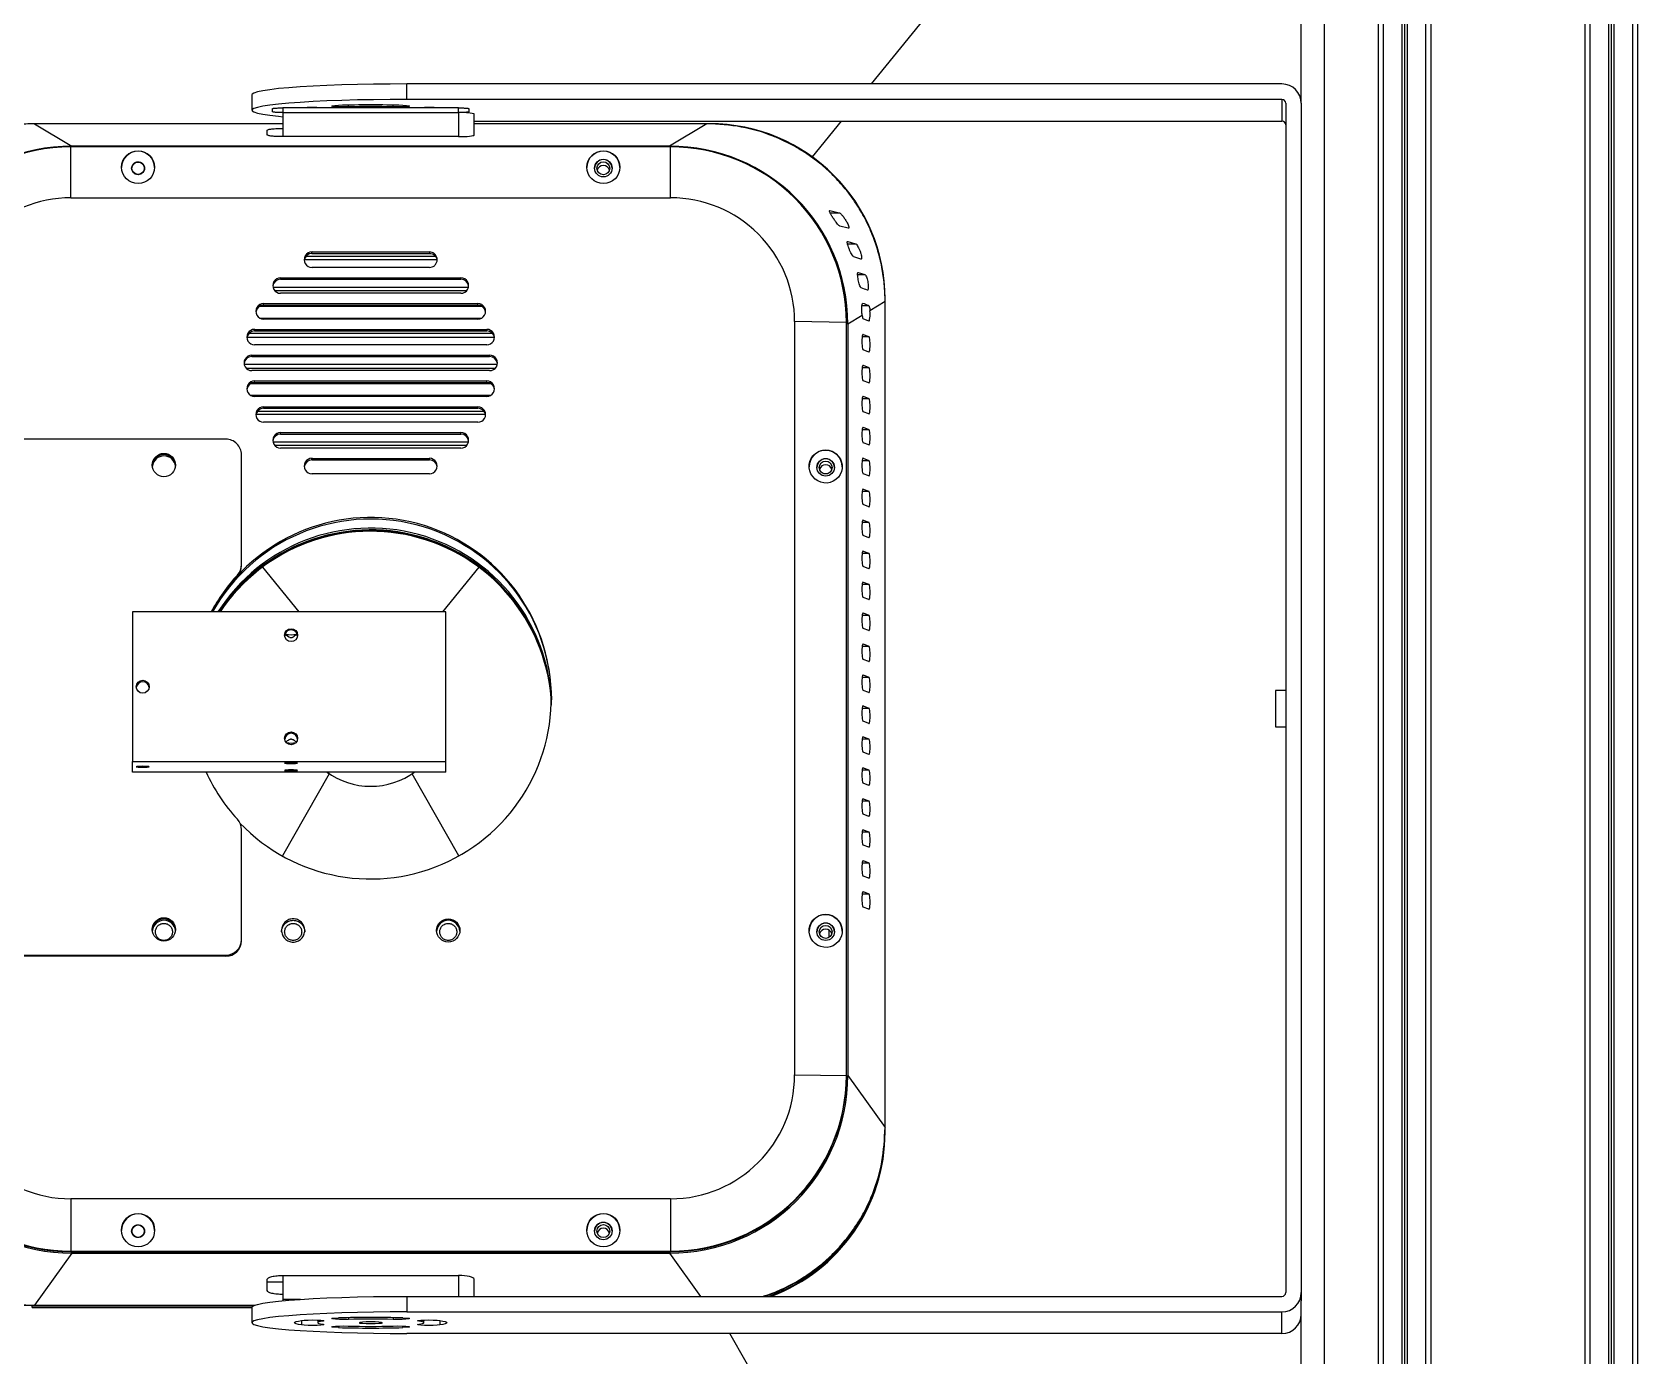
# Model space of a CAD drawing. Header units: millimetres. Extents: x 845401 to 948039, y 511594 to 550263.
# Drawn here: x 921428.9 to 921739.5, y 545046.7 to 545302.6 of the extents above; entities that cross this region are included whole.
import ezdxf

# ---------------------------------------------------------------- set-up
doc = ezdxf.new("R2010")
doc.units = ezdxf.units.MM

# ---------------------------------------------------------------- blocks, each defined once
blk = doc.blocks.new('G$CA2434F1D')
at = {"color": 251, "linetype": 'Continuous', "lineweight": 25}
for p, q in [((1817.5, 1975.25), (1817.5, 2378.17)), ((1822, 1063.17), (1822, 2378.17)), ((1832.4, 1063.17), (1832.4, 2378.17)), ((1833.4, 1063.17), (1833.4, 2378.17)), ((1836.98, 1063.17), (1836.98, 2378.17)), ((1837.5, 1063.17), (1837.5, 2378.17)), ((1838.02, 1063.17), (1838.02, 2378.17)), ((1841.6, 1063.17), (1841.6, 2378.17)), ((1842.6, 1063.17), (1842.6, 2378.17)), ((1872.4, 1063.17), (1872.4, 2378.17)), ((1873.4, 1063.17), (1873.4, 2378.17)), ((1876.98, 1063.17), (1876.98, 2378.17)), ((1877.5, 1063.17), (1877.5, 2378.17)), ((1878.02, 1063.17), (1878.02, 2378.17)), ((1881.6, 1063.17), (1881.6, 2378.17)), ((1882.6, 1063.17), (1882.6, 2378.17)), ((1817.5, 2081.38), (1734.32, 1978.98)), ((1644.5, 1975.98), (1644.5, 1978.98)), ((1813.76, 1978.98), (1644.5, 1978.98)), ((1614.5, 1976.88), (1614.5, 1973.89)), ((1813.76, 1975.98), (1644.5, 1975.98)), ((1813.76, 1975.98), (1813.76, 1971.8)), ((1618.5, 1973.58), (1618.5, 1974.2)), ((1654.5, 1974.35), (1620.5, 1974.35)), ((1620.5, 1974.35), (1620.5, 1973.42)), ((1620.5, 1973.42), (1654.5, 1973.42)), ((1620.5, 1973.42), (1620.5, 1968.78)), ((1627.25, 1974.4), (1627.25, 1974.35)), ((1633.17, 1974.54), (1633.17, 1974.87)), ((1641.83, 1974.54), (1641.83, 1974.87)), ((1647.75, 1974.35), (1647.75, 1974.4)), ((1654.5, 1973.42), (1654.5, 1974.35)), ((1654.5, 1973.42), (1654.5, 1968.78)), ((1656.5, 1974.2), (1656.5, 1973.58)), ((1657.5, 1969.1), (1657.5, 1973.21)), ((1814.5, 1975.25), (1814.5, 1745.28)), ((1817.5, 1975.25), (1817.5, 1745.28)), ((1620.5, 1971.28), (1572, 1971.28)), ((1572.47, 1971.28), (1579.7, 1966.93)), ((1620.5, 1971.28), (1572.47, 1971.28)), ((1617.5, 1969.1), (1617.5, 1970.06)), ((1657.5, 1971.8), (1813.76, 1971.8)), ((1703, 1971.28), (1657.5, 1971.28)), ((1702.53, 1971.28), (1657.5, 1971.28)), ((1702.53, 1971.28), (1695.3, 1966.93)), ((1728.49, 1971.8), (1722.87, 1964.88)), ((1579.5, 1956.96), (1579.5, 1966.79)), ((1695.5, 1966.79), (1579.5, 1966.79)), ((1695.3, 1966.93), (1579.7, 1966.93)), ((1654.5, 1968.78), (1620.5, 1968.78)), ((1695.5, 1956.96), (1695.5, 1966.79)), ((1579.5, 1956.96), (1695.5, 1956.96)), ((1726.33, 1954.5), (1728.11, 1954.08)), ((1726.35, 1954.08), (1728.11, 1954.08)), ((1729.88, 1951.09), (1728.25, 1951.5)), ((1729.71, 1948.09), (1731.27, 1948.09)), ((1729.77, 1948.51), (1731.27, 1948.09)), ((1650.31, 1944.96), (1624.66, 1944.96)), ((1624.98, 1945.66), (1650.01, 1945.66)), ((1626.14, 1946.48), (1648.86, 1946.48)), ((1626.14, 1946.21), (1626.14, 1946.48)), ((1626.14, 1946.21), (1648.86, 1946.21)), ((1648.86, 1946.48), (1648.86, 1946.21)), ((1732.33, 1945.1), (1730.94, 1945.52)), ((1620.06, 1941.5), (1654.94, 1941.5)), ((1620.06, 1941.22), (1620.06, 1941.5)), ((1648.86, 1943.49), (1626.14, 1943.49)), ((1654.94, 1941.22), (1654.94, 1941.5)), ((1731.68, 1942.11), (1733.1, 1942.11)), ((1731.8, 1942.53), (1733.1, 1942.11)), ((1618.6, 1939.67), (1656.4, 1939.67)), ((1656.03, 1938.97), (1618.97, 1938.97)), ((1620.06, 1941.22), (1654.94, 1941.22)), ((1654.94, 1938.5), (1620.06, 1938.5)), ((1615.96, 1935.98), (1659.04, 1935.98)), ((1616.79, 1936.51), (1658.21, 1936.51)), ((1616.79, 1936.23), (1616.79, 1936.51)), ((1616.79, 1936.23), (1658.21, 1936.23)), ((1658.21, 1936.23), (1658.21, 1936.51)), ((1732.52, 1936.12), (1733.81, 1936.12)), ((1737, 1936.89), (1734.07, 1935.13)), ((1737, 1776.75), (1737, 1937.36)), ((1737, 1777.22), (1737, 1936.89)), ((1616.09, 1933.69), (1658.91, 1933.69)), ((1658.21, 1933.52), (1616.79, 1933.52)), ((1719.5, 1933.02), (1719.5, 1787.37)), ((1729.5, 1932.88), (1719.5, 1933.02)), ((1729.5, 1787.23), (1729.5, 1932.88)), ((1732.56, 1934.22), (1729.77, 1932.54)), ((1729.77, 1932.54), (1729.77, 1787.29)), ((1733.83, 1933.13), (1732.77, 1933.55)), ((1613.57, 1930), (1661.43, 1930)), ((1661.11, 1930.69), (1613.89, 1930.69)), ((1615.05, 1931.52), (1659.95, 1931.52)), ((1615.05, 1931.24), (1615.05, 1931.52)), ((1615.05, 1931.24), (1659.95, 1931.24)), ((1659.95, 1931.24), (1659.95, 1931.52)), ((1732.57, 1930.14), (1733.83, 1930.14)), ((1732.73, 1930.55), (1732.77, 1930.55)), ((1732.77, 1930.55), (1733.83, 1930.14)), ((1614.5, 1926.53), (1660.5, 1926.53)), ((1614.5, 1926.25), (1614.5, 1926.53)), ((1614.5, 1926.25), (1660.5, 1926.25)), ((1659.95, 1928.53), (1615.05, 1928.53)), ((1660.5, 1926.25), (1660.5, 1926.53)), ((1733.83, 1927.14), (1732.77, 1927.56)), ((1661.96, 1924.71), (1613.04, 1924.71)), ((1613.41, 1924.01), (1661.59, 1924.01)), ((1660.5, 1923.54), (1614.5, 1923.54)), ((1732.57, 1924.15), (1733.83, 1924.15)), ((1732.73, 1924.57), (1732.77, 1924.57)), ((1732.77, 1924.57), (1733.83, 1924.15)), ((1660.78, 1921.02), (1614.22, 1921.02)), ((1615.05, 1921.55), (1659.95, 1921.55)), ((1615.05, 1921.27), (1615.05, 1921.55)), ((1615.05, 1921.27), (1659.95, 1921.27)), ((1659.95, 1921.27), (1659.95, 1921.55)), ((1733.83, 1921.16), (1732.77, 1921.58)), ((1660.65, 1918.72), (1614.35, 1918.72)), ((1659.95, 1918.55), (1615.05, 1918.55)), ((1616.79, 1916.56), (1658.21, 1916.56)), ((1616.79, 1916.28), (1616.79, 1916.56)), ((1658.21, 1916.28), (1658.21, 1916.56)), ((1732.57, 1918.17), (1733.83, 1918.17)), ((1732.73, 1918.58), (1732.77, 1918.58)), ((1732.77, 1918.58), (1733.83, 1918.17)), ((1659.69, 1915.03), (1615.31, 1915.03)), ((1615.63, 1915.73), (1659.37, 1915.73)), ((1616.79, 1916.28), (1658.21, 1916.28)), ((1658.21, 1913.56), (1616.79, 1913.56)), ((1733.83, 1915.17), (1732.77, 1915.59)), ((1609.5, 1910.28), (1555.5, 1910.28)), ((1620.06, 1911.57), (1654.94, 1911.57)), ((1620.06, 1911.29), (1620.06, 1911.57)), ((1620.06, 1911.29), (1654.94, 1911.29)), ((1654.94, 1911.29), (1654.94, 1911.57)), ((1732.57, 1912.18), (1733.83, 1912.18)), ((1732.73, 1912.6), (1732.77, 1912.6)), ((1732.77, 1912.6), (1733.83, 1912.18)), ((1612.5, 1886.03), (1612.5, 1907.29)), ((1618.6, 1909.75), (1656.4, 1909.75)), ((1656.03, 1909.05), (1618.97, 1909.05)), ((1654.94, 1908.58), (1620.06, 1908.58)), ((1733.83, 1909.19), (1732.77, 1909.61)), ((1626.14, 1906.58), (1648.86, 1906.58)), ((1626.14, 1906.3), (1626.14, 1906.58)), ((1626.14, 1906.3), (1648.86, 1906.3)), ((1648.86, 1906.3), (1648.86, 1906.58)), ((1728.7, 1904.95), (1728.7, 1904.96)), ((1732.58, 1906.19), (1733.83, 1906.19)), ((1732.73, 1906.61), (1732.77, 1906.61)), ((1732.77, 1906.61), (1733.83, 1906.19)), ((1648.86, 1903.59), (1626.14, 1903.59)), ((1725.89, 1903.62), (1725.11, 1903.62)), ((1733.83, 1903.2), (1732.77, 1903.62)), ((1732.57, 1900.21), (1733.83, 1900.21)), ((1732.77, 1900.63), (1733.83, 1900.21)), ((1733.83, 1897.22), (1732.77, 1897.64)), ((1732.57, 1894.22), (1733.83, 1894.22)), ((1732.73, 1894.64), (1732.77, 1894.64)), ((1732.77, 1894.64), (1733.83, 1894.22)), ((1733.83, 1891.23), (1732.77, 1891.65)), ((1732.73, 1888.66), (1732.77, 1888.66)), ((1732.77, 1888.66), (1733.83, 1888.24)), ((1612.5, 1885.82), (1612.5, 1886.03)), ((1616.57, 1885.54), (1623.6, 1876.89)), ((1658.43, 1885.54), (1651.4, 1876.89)), ((1732.57, 1888.24), (1733.83, 1888.24)), ((1733.83, 1885.25), (1732.77, 1885.66)), ((1611.71, 1884.01), (1611.71, 1883.8)), ((1732.57, 1882.25), (1733.83, 1882.25)), ((1732.73, 1882.67), (1732.77, 1882.67)), ((1732.77, 1882.67), (1733.83, 1882.25)), ((1733.83, 1879.26), (1732.77, 1879.68)), ((1591.4, 1876.89), (1591.4, 1847.96)), ((1652, 1876.89), (1591.4, 1876.89)), ((1652, 1847.96), (1652, 1876.89)), ((1732.57, 1876.27), (1733.83, 1876.27)), ((1732.73, 1876.69), (1732.77, 1876.69)), ((1732.77, 1876.69), (1733.83, 1876.27)), ((1733.83, 1873.28), (1732.77, 1873.69)), ((1620.95, 1872.62), (1620.86, 1872.26)), ((1620.95, 1872.62), (1621.68, 1872.09)), ((1621.68, 1872.09), (1621.76, 1872.05)), ((1623.34, 1872.26), (1623.25, 1872.62)), ((1732.57, 1870.28), (1733.83, 1870.28)), ((1732.73, 1870.7), (1732.77, 1870.7)), ((1732.77, 1870.7), (1733.83, 1870.28)), ((1733.83, 1867.29), (1732.77, 1867.71)), ((1732.57, 1864.3), (1733.83, 1864.3)), ((1732.73, 1864.72), (1732.77, 1864.72)), ((1732.77, 1864.72), (1733.83, 1864.3)), ((1733.83, 1861.3), (1732.77, 1861.72)), ((1814.5, 1861.67), (1812.5, 1861.67)), ((1812.5, 1861.67), (1812.5, 1854.67)), ((1732.57, 1858.31), (1733.83, 1858.31)), ((1732.73, 1858.73), (1732.77, 1858.73)), ((1732.77, 1858.73), (1733.83, 1858.31)), ((1733.83, 1855.32), (1732.77, 1855.74)), ((1812.5, 1854.67), (1814.5, 1854.67)), ((1732.57, 1852.33), (1733.83, 1852.33)), ((1732.73, 1852.74), (1732.77, 1852.74)), ((1732.77, 1852.74), (1733.83, 1852.33)), ((1733.83, 1849.33), (1732.77, 1849.75)), ((1591.4, 1845.94), (1591.4, 1847.96)), ((1591.4, 1847.96), (1652, 1847.96)), ((1652, 1845.94), (1591.4, 1845.94)), ((1629.46, 1845.61), (1620.43, 1829.71)), ((1629.07, 1845.94), (1629.46, 1845.61)), ((1645.54, 1845.61), (1645.93, 1845.94)), ((1654.57, 1829.71), (1645.54, 1845.61)), ((1652, 1845.94), (1652, 1847.96)), ((1732.57, 1846.34), (1733.83, 1846.34)), ((1732.73, 1846.76), (1732.77, 1846.76)), ((1732.77, 1846.76), (1733.83, 1846.34)), ((1733.83, 1843.35), (1732.77, 1843.77)), ((1732.57, 1840.36), (1733.83, 1840.36)), ((1732.73, 1840.77), (1732.77, 1840.77)), ((1732.77, 1840.77), (1733.83, 1840.36)), ((1733.83, 1837.36), (1732.77, 1837.78)), ((1612.5, 1813.52), (1612.5, 1834.78)), ((1732.57, 1834.37), (1733.83, 1834.37)), ((1732.73, 1834.79), (1732.77, 1834.79)), ((1732.77, 1834.79), (1733.83, 1834.37)), ((1733.83, 1831.38), (1732.77, 1831.8)), ((1732.57, 1828.38), (1733.83, 1828.38)), ((1732.73, 1828.8), (1732.77, 1828.8)), ((1732.77, 1828.8), (1733.83, 1828.38)), ((1733.83, 1825.39), (1732.77, 1825.81)), ((1732.57, 1822.4), (1733.83, 1822.4)), ((1732.73, 1822.82), (1732.77, 1822.82)), ((1732.77, 1822.82), (1733.83, 1822.4)), ((1733.83, 1819.41), (1732.77, 1819.83)), ((1726.19, 1813.98), (1726.19, 1815.37)), ((1728.7, 1815.17), (1728.7, 1815.18)), ((1612.5, 1813.31), (1612.5, 1813.52)), ((1555.5, 1810.53), (1609.5, 1810.53)), ((1609.5, 1810.32), (1555.5, 1810.32)), ((1609.5, 1810.53), (1609.5, 1810.32)), ((1719.5, 1787.37), (1729.5, 1787.23)), ((1729.5, 1787.09), (1729.5, 1787.23)), ((1729.77, 1787.29), (1737, 1777.22)), ((1695.5, 1763.43), (1579.5, 1763.43)), ((1579.5, 1763.43), (1579.5, 1753.32)), ((1695.5, 1763.43), (1695.5, 1753.32)), ((1579.7, 1752.91), (1572.47, 1742.84)), ((1579.5, 1753.32), (1695.5, 1753.32)), ((1579.5, 1753.18), (1579.5, 1753.32)), ((1579.5, 1753.18), (1695.5, 1753.18)), ((1579.7, 1752.91), (1695.3, 1752.91)), ((1695.3, 1752.91), (1701.3, 1744.55)), ((1695.5, 1753.32), (1695.5, 1753.18)), ((1617.5, 1745.66), (1617.5, 1747.87)), ((1620.5, 1747.32), (1617.5, 1747.32)), ((1620.5, 1748.61), (1654.5, 1748.61)), ((1620.5, 1748.61), (1620.5, 1743.98)), ((1654.5, 1748.61), (1654.5, 1744.55)), ((1657.5, 1744.55), (1657.5, 1747.87)), ((1572, 1742.56), (1572, 1742.84)), ((1572, 1742.84), (1615, 1742.84)), ((1572, 1742.4), (1572, 1742.56)), ((1572, 1742.56), (1614.54, 1742.56)), ((1572.47, 1742.84), (1615, 1742.84)), ((1620.5, 1743.98), (1620.5, 1743.71)), ((1623.89, 1743.98), (1620.5, 1743.98)), ((1644.5, 1744.55), (1813.76, 1744.55)), ((1644.5, 1744.55), (1644.5, 1741.55)), ((1817.5, 1745.28), (1817.5, 1743.71)), ((1817.5, 1063.17), (1817.5, 1743.71)), ((1572, 1742.4), (1614.5, 1742.4)), ((1614.5, 1742.45), (1614.5, 1739.46)), ((1624.13, 1739.9), (1624.13, 1739.03)), ((1627.25, 1739.97), (1627.25, 1739.46)), ((1628.21, 1739.9), (1628.21, 1739.76)), ((1633.17, 1740.45), (1633.17, 1740.11)), ((1641.83, 1740.45), (1641.83, 1740.11)), ((1644.5, 1741.55), (1813.76, 1741.55)), ((1646.79, 1739.9), (1646.79, 1739.76)), ((1647.75, 1739.46), (1647.75, 1739.97)), ((1650.87, 1739.9), (1650.87, 1739.03)), ((1813.76, 1737.37), (1813.76, 1741.55)), ((1631.27, 1738.81), (1631.27, 1738.53)), ((1643.73, 1738.81), (1643.73, 1738.53)), ((1813.76, 1737.37), (1644.5, 1737.37)), ((1817.5, 1542.7), (1706.99, 1737.37))]:
    blk.add_line(p, q, dxfattribs=at)
at = {"color": 251, "linetype": 'Continuous', "lineweight": 25, "flags": 128}
for points in [[(1644.5, 1978.98), (1641.26, 1978.96), (1638.05, 1978.93), (1634.92, 1978.87), (1631.9, 1978.78), (1629.03, 1978.68), (1626.34, 1978.55), (1623.87, 1978.4), (1621.64, 1978.24), (1619.67, 1978.06), (1617.99, 1977.86), (1616.63, 1977.66), (1615.59, 1977.44), (1614.9, 1977.22), (1614.54, 1977), (1614.5, 1976.88)], [(1644.5, 1975.98), (1641.26, 1975.97), (1638.05, 1975.93), (1634.92, 1975.87), (1631.9, 1975.79), (1629.03, 1975.68), (1626.34, 1975.56), (1623.87, 1975.41), (1621.64, 1975.24), (1619.67, 1975.06), (1617.99, 1974.87), (1616.63, 1974.66), (1615.59, 1974.45), (1614.9, 1974.23), (1614.54, 1974), (1614.54, 1973.78), (1614.9, 1973.55), (1615.59, 1973.33), (1616.63, 1973.12), (1617.99, 1972.91), (1619.67, 1972.72), (1620.5, 1972.63)], [(1633.17, 1974.54), (1632.32, 1974.52), (1631.45, 1974.53), (1630.7, 1974.56), (1630.18, 1974.61), (1629.97, 1974.67), (1630.1, 1974.73), (1630.56, 1974.79), (1631.27, 1974.82)], [(1643.73, 1974.82), (1644.44, 1974.79), (1644.9, 1974.73), (1645.03, 1974.67), (1644.82, 1974.61), (1644.3, 1974.56), (1643.55, 1974.53), (1642.68, 1974.52), (1641.83, 1974.54)], [(1594.65, 1846.95), (1594.55, 1846.98), (1594.28, 1847.01), (1593.88, 1847.03), (1593.4, 1847.04), (1592.92, 1847.03), (1592.52, 1847.01), (1592.25, 1846.98), (1592.15, 1846.95), (1592.25, 1846.92), (1592.52, 1846.89), (1592.92, 1846.87), (1593.4, 1846.86), (1593.88, 1846.87), (1594.28, 1846.89), (1594.55, 1846.92), (1594.65, 1846.95)], [(1623.35, 1847.65), (1623.25, 1847.68), (1622.98, 1847.71), (1622.58, 1847.73), (1622.1, 1847.74), (1621.62, 1847.73), (1621.22, 1847.71), (1620.95, 1847.68), (1620.85, 1847.65), (1620.95, 1847.62), (1621.22, 1847.59), (1621.62, 1847.57), (1622.1, 1847.56), (1622.58, 1847.57), (1622.98, 1847.59), (1623.25, 1847.62), (1623.35, 1847.65)], [(1623.35, 1846.25), (1623.25, 1846.29), (1622.98, 1846.32), (1622.58, 1846.33), (1622.1, 1846.34), (1621.62, 1846.33), (1621.22, 1846.32), (1620.95, 1846.29), (1620.85, 1846.25), (1620.95, 1846.22), (1621.22, 1846.19), (1621.62, 1846.17), (1622.1, 1846.17), (1622.58, 1846.17), (1622.98, 1846.19), (1623.25, 1846.22), (1623.35, 1846.25)], [(1614.5, 1742.45), (1614.54, 1742.57), (1614.9, 1742.79), (1615.59, 1743.01), (1616.63, 1743.23), (1617.99, 1743.44), (1619.67, 1743.63), (1621.64, 1743.81), (1623.87, 1743.97), (1626.34, 1744.12), (1629.03, 1744.25), (1631.9, 1744.35), (1634.92, 1744.44), (1638.05, 1744.5), (1641.26, 1744.54), (1644.5, 1744.55)], [(1644.5, 1741.55), (1641.26, 1741.54), (1638.05, 1741.51), (1634.92, 1741.45), (1631.9, 1741.36), (1629.03, 1741.26), (1626.34, 1741.13), (1623.87, 1740.98), (1621.64, 1740.82), (1619.67, 1740.64), (1617.99, 1740.44), (1616.63, 1740.24), (1615.59, 1740.02), (1614.9, 1739.8), (1614.54, 1739.58), (1614.54, 1739.35), (1614.9, 1739.12), (1615.59, 1738.9), (1616.63, 1738.69), (1617.99, 1738.48), (1619.67, 1738.29), (1621.64, 1738.11), (1623.87, 1737.94), (1626.34, 1737.8), (1629.03, 1737.67), (1631.9, 1737.56), (1634.92, 1737.48), (1638.05, 1737.42), (1641.26, 1737.38), (1644.5, 1737.37)], [(1624.13, 1739.03), (1623.53, 1739.13), (1623.1, 1739.24), (1622.84, 1739.35), (1622.75, 1739.46), (1622.84, 1739.57), (1623.1, 1739.68), (1623.53, 1739.79), (1624.13, 1739.9)], [(1624.13, 1739.9), (1624.65, 1739.95), (1625.4, 1739.98), (1626.27, 1739.99), (1627.12, 1739.97), (1627.83, 1739.94), (1628.29, 1739.88), (1628.42, 1739.82), (1628.21, 1739.76)], [(1628.21, 1739.76), (1627.79, 1739.69), (1627.49, 1739.62), (1627.31, 1739.54), (1627.25, 1739.46), (1627.31, 1739.38), (1627.49, 1739.31), (1627.79, 1739.23), (1628.21, 1739.16)], [(1633.17, 1740.11), (1632.32, 1740.1), (1631.45, 1740.1), (1630.7, 1740.14), (1630.18, 1740.19), (1629.97, 1740.25), (1630.1, 1740.31), (1630.56, 1740.36), (1631.27, 1740.39)], [(1637.5, 1739.31), (1638.36, 1739.32), (1639.09, 1739.35), (1639.58, 1739.4), (1639.75, 1739.46), (1639.58, 1739.52), (1639.09, 1739.57), (1638.36, 1739.61), (1637.5, 1739.62), (1636.64, 1739.61), (1635.91, 1739.57), (1635.42, 1739.52), (1635.25, 1739.46), (1635.42, 1739.4), (1635.91, 1739.35), (1636.64, 1739.32), (1637.5, 1739.31)], [(1643.73, 1740.39), (1644.44, 1740.36), (1644.9, 1740.31), (1645.03, 1740.25), (1644.82, 1740.19), (1644.3, 1740.14), (1643.55, 1740.1), (1642.68, 1740.1), (1641.83, 1740.11)], [(1646.79, 1739.76), (1646.58, 1739.82), (1646.71, 1739.88), (1647.17, 1739.94), (1647.88, 1739.97), (1648.73, 1739.99), (1649.6, 1739.98), (1650.35, 1739.95), (1650.87, 1739.9)], [(1646.79, 1739.16), (1647.21, 1739.23), (1647.51, 1739.31), (1647.69, 1739.38), (1647.75, 1739.46), (1647.69, 1739.54), (1647.51, 1739.62), (1647.21, 1739.69), (1646.79, 1739.76)], [(1650.87, 1739.9), (1651.47, 1739.79), (1651.9, 1739.68), (1652.16, 1739.57), (1652.25, 1739.46), (1652.16, 1739.35), (1651.9, 1739.24), (1651.47, 1739.13), (1650.87, 1739.03)], [(1628.21, 1739.16), (1628.42, 1739.1), (1628.29, 1739.04), (1627.83, 1738.99), (1627.12, 1738.95), (1626.27, 1738.94), (1625.4, 1738.95), (1624.65, 1738.98), (1624.13, 1739.03)], [(1631.27, 1738.53), (1630.56, 1738.57), (1630.1, 1738.62), (1629.97, 1738.68), (1630.18, 1738.74), (1630.7, 1738.79), (1631.45, 1738.82), (1632.32, 1738.83), (1633.17, 1738.81)], [(1641.83, 1738.81), (1642.68, 1738.83), (1643.55, 1738.82), (1644.3, 1738.79), (1644.82, 1738.74), (1645.03, 1738.68), (1644.9, 1738.62), (1644.44, 1738.57), (1643.73, 1738.53)], [(1650.87, 1739.03), (1650.35, 1738.98), (1649.6, 1738.95), (1648.73, 1738.94), (1647.88, 1738.95), (1647.17, 1738.99), (1646.71, 1739.04), (1646.58, 1739.1), (1646.79, 1739.16)]]:
    blk.add_lwpolyline(points, dxfattribs=at)
at = {"color": 251, "linetype": 'Continuous', "lineweight": 25}
for centre, radius in [((1592.5, 1962.67), 1.2), ((1682.5, 1962.7), 1.7), ((1682.5, 1962.67), 1.25), ((1597.5, 1905.29), 2.25), ((1725.5, 1904.84), 1.7), ((1725.5, 1904.81), 1.25), ((1622.1, 1872.4), 1.25), ((1593.4, 1862.43), 1.25), ((1622.1, 1852.45), 1.25), ((1597.5, 1815.51), 2.25), ((1652.5, 1815.31), 2.25), ((1725.5, 1815.06), 1.7), ((1725.5, 1815.03), 1.25), ((1592.5, 1757.17), 1.2), ((1682.5, 1757.2), 1.7), ((1682.5, 1757.17), 1.25)]:
    blk.add_circle(centre, radius, dxfattribs=at)
for centre, radius, start, end in [((1813.77, 1975.24), 3.73, 0.0717, 90.0699), ((1813.76, 1975.25), 0.736, 0.0734, 90.0664), ((1626.17, 1952.42), 22, 85.1263, 94.8737), ((1637.5, 1774.98), 199.94, 88.2127, 91.7873), ((1637.5, 1835.67), 138.94, 88.2127, 91.7873), ((1648.83, 1952.42), 22, 85.1263, 94.8737), ((1655.25, 1962.5), 10.94, 78.105, 93.9127), ((1703.04, 1937.32), 33.96, 0.0752, 90.0664), ((1813.76, 1971.06), 0.736, 0.0717, 90.0664), ((1579.46, 1932.83), 33.96, 89.9336, 179.9248), ((1695.54, 1932.84), 33.96, 0.0647, 90.0734), ((1592.5, 1962.8), 3.2, 0.0927, 179.9073), ((1682.5, 1962.8), 3.2, 0.0909, 179.9091), ((1682.5, 1962.66), 1.7, 0.0944, 179.9056), ((1682.5, 1961.96), 1.25, 16.3515, 163.6485), ((1579.47, 1932.99), 23.97, 89.9301, 179.9301), ((1695.53, 1932.99), 23.97, 0.0699, 90.0699), ((1626.14, 1944.99), 1.5, 89.8881, 270.1119), ((1626.14, 1944.71), 1.5, 89.9336, 174.5768), ((1620.06, 1940), 1.5, 89.8881, 270.1119), ((1654.94, 1940), 1.5, 269.8881, 90.1119), ((1620.06, 1939.72), 1.5, 89.9336, 174.5768), ((1654.94, 1939.72), 1.5, 5.4249, 90.0664), ((1616.78, 1935.01), 1.5, 89.8881, 270.1119), ((1616.79, 1934.73), 1.5, 89.9336, 174.5751), ((1658.22, 1935.01), 1.5, 269.8881, 90.1119), ((1658.21, 1934.73), 1.5, 5.4232, 90.0664), ((1615.05, 1930.02), 1.5, 89.8881, 270.1119), ((1615.05, 1929.74), 1.5, 89.9336, 174.5786), ((1659.95, 1930.02), 1.5, 269.8881, 90.1119), ((1659.95, 1929.74), 1.5, 5.4214, 90.0664), ((1614.5, 1925.04), 1.5, 89.8881, 270.1119), ((1614.5, 1924.76), 1.5, 89.9336, 174.5751), ((1660.5, 1925.04), 1.5, 269.8881, 90.1119), ((1660.5, 1924.76), 1.5, 5.4232, 90.0664), ((1615.05, 1920.05), 1.5, 89.8881, 270.1119), ((1615.05, 1919.77), 1.5, 89.9336, 174.5768), ((1659.95, 1920.05), 1.5, 269.8881, 90.1119), ((1659.95, 1919.77), 1.5, 5.4232, 90.0664), ((1616.78, 1915.06), 1.5, 89.8881, 270.1119), ((1658.22, 1915.06), 1.5, 269.8881, 90.1119), ((1616.79, 1914.78), 1.5, 89.9336, 174.5751), ((1658.21, 1914.78), 1.5, 5.4232, 90.0664), ((1609.5, 1907.29), 3, 0.0699, 90.0699), ((1620.06, 1910.07), 1.5, 89.8881, 270.1119), ((1620.06, 1909.79), 1.5, 89.9336, 174.5768), ((1654.94, 1910.07), 1.5, 269.8881, 90.1119), ((1654.94, 1909.79), 1.5, 5.4249, 90.0664), ((1597.5, 1905.08), 2.25, 89.9336, 177.2537), ((1597.5, 1905.08), 2.25, 2.8425, 177.1575), ((1597.5, 1905.08), 2.25, 2.7463, 90.0664), ((1725.5, 1904.94), 3.2, 0.1049, 179.8951), ((1597.5, 1904.8), 2.25, 6.3568, 173.6432), ((1626.14, 1905.09), 1.5, 89.8881, 270.1119), ((1626.14, 1904.8), 1.5, 89.9336, 174.5768), ((1648.86, 1905.09), 1.5, 269.8881, 90.1119), ((1648.86, 1904.8), 1.5, 5.4232, 90.0664), ((1725.5, 1904.8), 1.7, 0.0944, 179.9056), ((1725.5, 1904.11), 1.25, 16.3515, 163.6485), ((1637.47, 1860.21), 34.95, 223.7153, 151.489), ((1637.49, 1859.83), 35.01, 0.1329, 150.8426), ((1637.49, 1858.09), 35.01, 1.7925, 147.5175), ((1637.49, 1857.74), 35.01, 2.0795, 146.8361), ((1637.49, 1857.63), 35.01, 2.1652, 146.6315), ((1637.49, 1857.47), 35.01, 2.2947, 146.3148), ((1609.51, 1886.03), 2.99, 317.3796, 359.9895), ((1609.51, 1885.82), 2.99, 317.3796, 359.9895), ((1637.41, 1860.37), 34.92, 137.3931, 151.7613), ((1637.41, 1860.16), 34.92, 137.3931, 151.3701), ((1622.1, 1884.49), 12, 264.9473, 275.0703), ((1593.4, 1862.15), 1.25, 89.9336, 173.5061), ((1593.4, 1862.15), 1.25, 6.4939, 90.0699), ((1622.1, 1852.17), 1.25, 6.5342, 173.4658), ((1622.1, 1864.97), 13.43, 266.1924, 273.8076), ((1637.4, 1860.43), 34.91, 204.5299, 222.6106), ((1637.5, 1857.7), 14.52, 234.0747, 270.007), ((1637.5, 1857.7), 14.52, 269.993, 305.9253), ((1609.51, 1834.78), 2.99, 0.0087, 42.6217), ((1597.5, 1815.3), 2.25, 89.9336, 177.2537), ((1597.5, 1815.3), 2.25, 2.8425, 177.1575), ((1597.5, 1815.02), 2.25, 6.3568, 173.6432), ((1597.5, 1815.3), 2.25, 2.7463, 90.0664), ((1652.5, 1815.02), 2.25, 3.6762, 176.3238), ((1725.5, 1815.16), 3.2, 0.1067, 179.8933), ((1725.5, 1815.02), 1.7, 0.0944, 179.9056), ((1725.5, 1814.32), 1.25, 16.3515, 163.6485), ((1609.5, 1813.52), 3, 269.9301, 359.9301), ((1609.5, 1813.31), 3, 269.9301, 359.9301), ((1579.46, 1787.27), 33.96, 180.0647, 270.0734), ((1579.46, 1787.14), 33.96, 180.0752, 270.0664), ((1579.47, 1787.4), 23.97, 180.0699, 270.0699), ((1695.53, 1787.4), 23.97, 269.9301, 359.9301), ((1695.54, 1787.28), 33.96, 269.9336, 359.9248), ((1695.54, 1787.13), 33.96, 269.9266, 359.9353), ((1571.96, 1776.8), 33.96, 180.0752, 270.0664), ((1703.07, 1776.78), 33.93, 288.195, 359.958), ((1703.08, 1776.5), 33.92, 289.641, 359.9598), ((1703.08, 1776.34), 33.92, 290.4298, 359.9598), ((1592.5, 1757.3), 3.2, 0.1049, 179.8951), ((1682.5, 1757.3), 3.2, 0.0909, 179.9091), ((1682.5, 1757.16), 1.7, 0.0944, 179.9056), ((1682.5, 1756.47), 1.25, 16.3515, 163.6485), ((1813.76, 1745.28), 0.736, 269.9336, 359.9283), ((1813.77, 1745.29), 3.73, 269.9301, 359.9301), ((1637.5, 1540.54), 199.95, 88.2127, 91.7873), ((1637.5, 1601.23), 138.95, 88.2127, 91.7873), ((1813.77, 1741.1), 3.73, 269.9301, 359.9301), ((1637.5, 1938.34), 199.91, 268.2127, 271.7873), ((1637.5, 1877.66), 138.91, 268.2127, 271.7873)]:
    blk.add_arc(centre, radius, start, end, dxfattribs=at)
for centre, major_axis, ratio, start_param, end_param in [((1580.77, 1931.47), (26.48, -24.43), 0.970192, 2.330938, 3.871576), ((1654.5, 1969.1), (3, 0), 0.106141, 4.712389, 6.283185), ((1694.23, 1931.47), (26.48, 24.43), 0.970192, 5.553202, 7.09384), ((1703.5, 1937.05), (49.46, -10.19), 0.195879, 0.957889, 0.988055), ((1700.5, 1935.25), (49.46, -10.19), 0.195879, 0.872986, 0.902844), ((1733.83, 1934.63), (-0.02, 1.5), 0.17587, 3.069547, 5.052031), ((1732.77, 1935.04), (-0.02, 1.5), 0.17587, 2.150891, 3.069547), ((1732.77, 1929.06), (-0.02, 1.5), 0.17587, 6.21114, 9.352733), ((1733.83, 1928.64), (-0.02, 1.5), 0.17587, 3.069547, 6.21114), ((1732.77, 1923.07), (-0.02, 1.5), 0.17587, 6.21114, 9.352733), ((1733.83, 1922.65), (-0.02, 1.5), 0.17587, 3.069547, 6.21114), ((1732.77, 1917.09), (-0.02, 1.5), 0.17587, 6.21114, 9.352733), ((1733.83, 1916.67), (-0.02, 1.5), 0.17587, 3.069547, 6.21114), ((1732.77, 1911.1), (-0.02, 1.5), 0.17587, 6.21114, 9.352733), ((1733.83, 1910.68), (-0.02, 1.5), 0.17587, 3.069547, 6.21114), ((1732.77, 1905.12), (-0.02, 1.5), 0.17587, 6.21114, 9.352733), ((1733.83, 1904.7), (-0.02, 1.5), 0.17587, 3.069547, 6.21114), ((1732.77, 1899.13), (-0.02, 1.5), 0.17587, 6.21114, 9.352733), ((1733.83, 1898.71), (-0.02, 1.5), 0.17587, 3.069547, 6.21114), ((1732.77, 1893.15), (-0.02, 1.5), 0.17587, 6.21114, 9.352733), ((1733.83, 1892.73), (-0.02, 1.5), 0.17587, 3.069547, 6.21114), ((1732.77, 1887.16), (-0.02, 1.5), 0.17587, 6.21114, 9.352733), ((1733.83, 1886.74), (-0.02, 1.5), 0.17587, 3.069547, 6.21114), ((1732.77, 1881.18), (-0.02, 1.5), 0.17587, 6.21114, 9.352733), ((1733.83, 1880.76), (-0.02, 1.5), 0.17587, 3.069547, 6.21114), ((1732.77, 1875.19), (-0.02, 1.5), 0.17587, 6.21114, 9.352733), ((1733.83, 1874.77), (-0.02, 1.5), 0.17587, 3.069547, 6.21114), ((1622.1, 1872.09), (0, 1.33), 0.936926, 5.123906, 7.442465), ((1732.77, 1869.2), (-0.02, 1.5), 0.17587, 6.21114, 9.352733), ((1733.83, 1868.79), (-0.02, 1.5), 0.17587, 3.069547, 6.21114), ((1732.77, 1863.22), (-0.02, 1.5), 0.17587, 6.21114, 9.352733), ((1733.83, 1862.8), (-0.02, 1.5), 0.17587, 3.069547, 6.21114), ((1732.77, 1857.23), (-0.02, 1.5), 0.17587, 6.21114, 9.352733), ((1733.83, 1856.82), (-0.02, 1.5), 0.17587, 3.069547, 6.21114), ((1732.77, 1851.25), (-0.02, 1.5), 0.17587, 6.21114, 9.352733), ((1733.83, 1850.83), (-0.02, 1.5), 0.17587, 3.069547, 6.21114), ((1732.77, 1845.26), (-0.02, 1.5), 0.17587, 6.21114, 9.352733), ((1733.83, 1844.84), (-0.02, 1.5), 0.17587, 3.069547, 6.21114), ((1732.77, 1839.28), (-0.02, 1.5), 0.17587, 6.21114, 9.352733), ((1733.83, 1838.86), (-0.02, 1.5), 0.17587, 3.069547, 6.21114), ((1732.77, 1833.29), (-0.02, 1.5), 0.17587, 6.21114, 9.352733), ((1733.83, 1832.87), (-0.02, 1.5), 0.17587, 3.069547, 6.21114), ((1732.77, 1827.31), (-0.02, 1.5), 0.17587, 6.21114, 9.352733), ((1733.83, 1826.89), (-0.02, 1.5), 0.17587, 3.069547, 6.21114), ((1732.77, 1821.32), (-0.02, 1.5), 0.17587, 6.21114, 9.352733), ((1733.83, 1820.9), (-0.02, 1.5), 0.17587, 3.069547, 6.21114), ((1580.77, 1788.36), (26.48, 24.43), 0.970192, 2.411609, 3.952247), ((1694.23, 1788.36), (26.48, -24.43), 0.970192, 5.472531, 7.013169), ((1654.5, 1747.87), (3, 0), 0.245654, 0, 1.570796)]:
    blk.add_ellipse(centre, major_axis=major_axis, ratio=ratio, start_param=start_param, end_param=end_param, dxfattribs=at)
for centre, major_axis, ratio in [((1592.5, 1962.86), (3.2, 0), 0.983613), ((1682.5, 1962.86), (3.2, 0), 0.983613), ((1725.5, 1905), (2.46, -2.08), 0.985921), ((1725.5, 1815.22), (2.46, -2.08), 0.985921), ((1592.5, 1757.36), (0, 3.24), 0.988616), ((1682.5, 1757.36), (0, 3.24), 0.988616)]:
    blk.add_ellipse(centre, major_axis=major_axis, ratio=ratio, dxfattribs=at)
for points, knots in [([(1618.5, 1974.2), (1618.53, 1974.22), (1618.57, 1974.25), (1618.82, 1974.28), (1619.08, 1974.3), (1619.39, 1974.32), (1619.86, 1974.34), (1620.25, 1974.34), (1620.5, 1974.34)], [0, 0, 0, 0, 0.239421, 0.369798, 0.499985, 0.630369, 0.76056, 1, 1, 1, 1]), ([(1620.5, 1973.44), (1620.25, 1973.44), (1619.86, 1973.44), (1619.39, 1973.46), (1619.08, 1973.48), (1618.82, 1973.5), (1618.57, 1973.53), (1618.53, 1973.56), (1618.5, 1973.58)], [0, 0, 0, 0, 0.239441, 0.369819, 0.500014, 0.630379, 0.760578, 1, 1, 1, 1]), ([(1654.5, 1974.34), (1654.75, 1974.34), (1655.14, 1974.34), (1655.61, 1974.32), (1655.92, 1974.3), (1656.18, 1974.28), (1656.43, 1974.25), (1656.47, 1974.22), (1656.5, 1974.2)], [0, 0, 0, 0, 0.239459, 0.369819, 0.500014, 0.630378, 0.760576, 1, 1, 1, 1]), ([(1656.5, 1973.58), (1656.47, 1973.56), (1656.43, 1973.53), (1656.18, 1973.5), (1655.92, 1973.48), (1655.61, 1973.46), (1655.14, 1973.44), (1654.75, 1973.44), (1654.5, 1973.44)], [0, 0, 0, 0, 0.239423, 0.3698, 0.499986, 0.63037, 0.760542, 1, 1, 1, 1]), ([(1572.47, 1971.28), (1571.34, 1971.25), (1569.11, 1971.18), (1565.83, 1970.7), (1562.68, 1969.95), (1559.54, 1968.88), (1556.44, 1967.47), (1553.39, 1965.7), (1550.57, 1963.63), (1547.99, 1961.31), (1545.66, 1958.73), (1543.83, 1956.24), (1542.41, 1953.91), (1541.32, 1951.82), (1539.86, 1948.43), (1538.36, 1943.47), (1538.12, 1939.12), (1538, 1936.89)], [0, 0, 0, 0, 0.062453, 0.123495, 0.183147, 0.24143, 0.306892, 0.371802, 0.436197, 0.500116, 0.564035, 0.62843, 0.671655, 0.715119, 0.758835, 0.876644, 1, 1, 1, 1]), ([(1617.5, 1970.06), (1617.54, 1970.1), (1617.6, 1970.16), (1617.98, 1970.23), (1618.36, 1970.28), (1618.84, 1970.32), (1619.54, 1970.36), (1620.12, 1970.37), (1620.5, 1970.37)], [0, 0, 0, 0, 0.241149, 0.371946, 0.502488, 0.632509, 0.762265, 1, 1, 1, 1]), ([(1737, 1936.89), (1736.97, 1938.02), (1736.91, 1940.24), (1736.42, 1943.52), (1735.67, 1946.65), (1734.59, 1949.79), (1733.18, 1952.89), (1731.4, 1955.92), (1729.34, 1958.73), (1727.01, 1961.31), (1724.43, 1963.63), (1721.92, 1965.46), (1719.59, 1966.88), (1717.5, 1967.96), (1714.1, 1969.43), (1709.12, 1970.92), (1704.76, 1971.16), (1702.53, 1971.28)], [0, 0, 0, 0, 0.062453, 0.123496, 0.183147, 0.24143, 0.306891, 0.371801, 0.436197, 0.500117, 0.564035, 0.628431, 0.671654, 0.715119, 0.758835, 0.876643, 1, 1, 1, 1]), ([(1620.5, 1968.78), (1620.12, 1968.79), (1619.54, 1968.79), (1618.84, 1968.83), (1618.36, 1968.87), (1617.98, 1968.93), (1617.6, 1969), (1617.54, 1969.06), (1617.5, 1969.1)], [0, 0, 0, 0, 0.2377434, 0.3673878, 0.4975262, 0.6279524, 0.758848, 1, 1, 1, 1]), ([(1591.25, 1962.67), (1591.27, 1962.82), (1591.29, 1963.06), (1591.45, 1963.35), (1591.61, 1963.55), (1591.81, 1963.72), (1592.1, 1963.87), (1592.5, 1963.94), (1592.9, 1963.87), (1593.19, 1963.72), (1593.39, 1963.55), (1593.55, 1963.35), (1593.71, 1963.06), (1593.73, 1962.82), (1593.75, 1962.67)], [0, 0, 0, 0, 0.119726, 0.184793, 0.250002, 0.31507, 0.380275, 0.500003, 0.619715, 0.684791, 0.750001, 0.815074, 0.880276, 1, 1, 1, 1]), ([(1593.75, 1962.67), (1593.73, 1962.51), (1593.71, 1962.27), (1593.55, 1961.98), (1593.39, 1961.78), (1593.19, 1961.62), (1592.9, 1961.46), (1592.5, 1961.39), (1592.1, 1961.46), (1591.81, 1961.62), (1591.61, 1961.78), (1591.45, 1961.98), (1591.29, 1962.27), (1591.27, 1962.51), (1591.25, 1962.67)], [0, 0, 0, 0, 0.119719, 0.184785, 0.250001, 0.315068, 0.380284, 0.499998, 0.619727, 0.684787, 0.749997, 0.815076, 0.880279, 1, 1, 1, 1]), ([(1728.25, 1951.5), (1728.19, 1951.53), (1728.08, 1951.59), (1727.81, 1951.87), (1727.49, 1952.27), (1727.1, 1952.81), (1726.73, 1953.37), (1726.45, 1953.86), (1726.28, 1954.21), (1726.22, 1954.43), (1726.26, 1954.5), (1726.31, 1954.5), (1726.33, 1954.5)], [0, 0, 0, 0, 0.101997, 0.203528, 0.318363, 0.449552, 0.590711, 0.700694, 0.790864, 0.881531, 0.960785, 1, 1, 1, 1]), ([(1728.11, 1954.08), (1728.17, 1954.05), (1728.3, 1953.99), (1728.58, 1953.72), (1728.92, 1953.31), (1729.31, 1952.76), (1729.64, 1952.18), (1729.87, 1951.69), (1729.98, 1951.33), (1729.99, 1951.13), (1729.94, 1951.08), (1729.89, 1951.08), (1729.88, 1951.09)], [0, 0, 0, 0, 0.103432, 0.206247, 0.326063, 0.463046, 0.602763, 0.703313, 0.80433, 0.893614, 0.977637, 1, 1, 1, 1]), ([(1730.94, 1945.52), (1730.89, 1945.55), (1730.8, 1945.61), (1730.6, 1945.9), (1730.37, 1946.32), (1730.13, 1946.84), (1729.91, 1947.4), (1729.74, 1947.9), (1729.66, 1948.27), (1729.66, 1948.48), (1729.72, 1948.52), (1729.76, 1948.51), (1729.77, 1948.51)], [0, 0, 0, 0, 0.108428, 0.216608, 0.331059, 0.451591, 0.573627, 0.690424, 0.796523, 0.892387, 0.983981, 1, 1, 1, 1]), ([(1731.27, 1948.09), (1731.32, 1948.06), (1731.42, 1948), (1731.64, 1947.71), (1731.87, 1947.29), (1732.11, 1946.76), (1732.3, 1946.2), (1732.42, 1945.71), (1732.46, 1945.35), (1732.44, 1945.14), (1732.38, 1945.09), (1732.34, 1945.1), (1732.33, 1945.1)], [0, 0, 0, 0, 0.109299, 0.218272, 0.335462, 0.458262, 0.578237, 0.688898, 0.790158, 0.886394, 0.982533, 1, 1, 1, 1]), ([(1648.86, 1943.49), (1649.05, 1943.51), (1649.34, 1943.54), (1649.69, 1943.73), (1649.93, 1943.92), (1650.12, 1944.16), (1650.3, 1944.51), (1650.39, 1944.99), (1650.3, 1945.47), (1650.12, 1945.82), (1649.93, 1946.05), (1649.69, 1946.25), (1649.34, 1946.43), (1649.05, 1946.46), (1648.86, 1946.48)], [0, 0, 0, 0, 0.11973, 0.184918, 0.249999, 0.315197, 0.38028, 0.499997, 0.61972, 0.684917, 0.750001, 0.815191, 0.880272, 1, 1, 1, 1]), ([(1648.86, 1946.21), (1649.05, 1946.19), (1649.34, 1946.15), (1649.69, 1945.97), (1649.92, 1945.77), (1650.12, 1945.54), (1650.21, 1945.35), (1650.25, 1945.26)], [0, 0, 0, 0, 0.314844, 0.485982, 0.657422, 0.828555, 1, 1, 1, 1]), ([(1732.38, 1939.53), (1732.35, 1939.56), (1732.27, 1939.62), (1732.14, 1939.92), (1732, 1940.34), (1731.87, 1940.85), (1731.76, 1941.38), (1731.69, 1941.86), (1731.67, 1942.23), (1731.69, 1942.47), (1731.75, 1942.54), (1731.79, 1942.53), (1731.8, 1942.53)], [0, 0, 0, 0, 0.110535, 0.221007, 0.333072, 0.445767, 0.557244, 0.665708, 0.770276, 0.871804, 0.9729, 1, 1, 1, 1]), ([(1733.1, 1942.11), (1733.14, 1942.08), (1733.22, 1942.02), (1733.37, 1941.72), (1733.51, 1941.3), (1733.64, 1940.79), (1733.72, 1940.26), (1733.75, 1939.79), (1733.74, 1939.41), (1733.69, 1939.17), (1733.63, 1939.1), (1733.59, 1939.11), (1733.58, 1939.11)], [0, 0, 0, 0, 0.111169, 0.222232, 0.335698, 0.448872, 0.558412, 0.66349, 0.765848, 0.868063, 0.972094, 1, 1, 1, 1]), ([(1732.56, 1934.22), (1732.54, 1934.37), (1732.51, 1934.67), (1732.49, 1935.18), (1732.49, 1935.67), (1732.51, 1936.1), (1732.56, 1936.4), (1732.63, 1936.54), (1732.68, 1936.54), (1732.7, 1936.54)], [0, 0, 0, 0, 0.150862, 0.301743, 0.451787, 0.601174, 0.750706, 0.901515, 1, 1, 1, 1]), ([(1733.81, 1936.12), (1733.84, 1936.09), (1733.9, 1936.03), (1733.99, 1935.74), (1734.04, 1935.41), (1734.06, 1935.19), (1734.07, 1935.13)], [0, 0, 0, 0, 0.2966235, 0.5933695, 0.8880962, 1, 1, 1, 1]), ([(1621.84, 1872), (1621.85, 1871.99), (1621.9, 1871.96), (1621.99, 1871.93), (1622.11, 1871.92), (1622.26, 1871.94), (1622.39, 1872.01), (1622.49, 1872.07), (1622.52, 1872.09)], [0, 0, 0, 0, 0.0692079, 0.2514361, 0.3891707, 0.5270622, 0.8441196, 1, 1, 1, 1]), ([(1622.52, 1872.09), (1622.63, 1872.17), (1622.88, 1872.34), (1623.11, 1872.52), (1623.25, 1872.62)], [0, 0, 0, 0, 0.443835, 1, 1, 1, 1]), ([(1623.11, 1851.76), (1622.92, 1851.89), (1622.67, 1852.06), (1622.36, 1852.22), (1622.21, 1852.27), (1622.1, 1852.29), (1621.97, 1852.27), (1621.83, 1852.22), (1621.61, 1852.1), (1621.37, 1851.95), (1621.17, 1851.82), (1621.08, 1851.76)], [0, 0, 0, 0, 0.315411, 0.405713, 0.462265, 0.499135, 0.539838, 0.609949, 0.682818, 0.854741, 1, 1, 1, 1]), ([(1624.75, 1815.3), (1624.72, 1815.59), (1624.67, 1816.02), (1624.39, 1816.55), (1624.1, 1816.9), (1623.74, 1817.19), (1623.22, 1817.47), (1622.5, 1817.6), (1621.78, 1817.47), (1621.26, 1817.19), (1620.9, 1816.9), (1620.61, 1816.55), (1620.33, 1816.02), (1620.28, 1815.59), (1620.25, 1815.3)], [0, 0, 0, 0, 0.119721, 0.1848983, 0.25, 0.3151751, 0.3802753, 0.5000042, 0.6197248, 0.684896, 0.7499999, 0.8151773, 0.880279, 1, 1, 1, 1]), ([(1620.25, 1815.03), (1620.28, 1815.31), (1620.33, 1815.74), (1620.61, 1816.27), (1620.9, 1816.62), (1621.26, 1816.92), (1621.78, 1817.19), (1622.5, 1817.32), (1623.22, 1817.19), (1623.74, 1816.92), (1624.1, 1816.62), (1624.39, 1816.27), (1624.67, 1815.74), (1624.72, 1815.31), (1624.75, 1815.03)], [0, 0, 0, 0, 0.119721, 0.184823, 0.249999, 0.315102, 0.380275, 0.499996, 0.619724, 0.684825, 0.750001, 0.815101, 0.880279, 1, 1, 1, 1]), ([(1595.85, 1815.03), (1595.87, 1815.23), (1595.91, 1815.55), (1596.11, 1815.94), (1596.32, 1816.2), (1596.59, 1816.41), (1596.97, 1816.61), (1597.5, 1816.71), (1598.03, 1816.61), (1598.41, 1816.41), (1598.67, 1816.2), (1598.89, 1815.94), (1599.09, 1815.55), (1599.13, 1815.23), (1599.15, 1815.03)], [0, 0, 0, 0, 0.119721, 0.184809, 0.250004, 0.315088, 0.380276, 0.500001, 0.619725, 0.684806, 0.749996, 0.815087, 0.880279, 1, 1, 1, 1]), ([(1599.15, 1815.03), (1599.13, 1814.82), (1599.09, 1814.5), (1598.89, 1814.12), (1598.68, 1813.85), (1598.41, 1813.64), (1598.03, 1813.44), (1597.5, 1813.34), (1596.97, 1813.44), (1596.59, 1813.64), (1596.33, 1813.85), (1596.11, 1814.12), (1595.91, 1814.5), (1595.87, 1814.82), (1595.85, 1815.03)], [0, 0, 0, 0, 0.1197221, 0.1848094, 0.2500039, 0.3150881, 0.3802758, 0.5000006, 0.6197254, 0.6848059, 0.7499962, 0.8150874, 0.8802779, 1, 1, 1, 1]), ([(1620.25, 1815.3), (1620.28, 1815.02), (1620.33, 1814.59), (1620.61, 1814.06), (1620.9, 1813.71), (1621.26, 1813.41), (1621.78, 1813.14), (1622.5, 1813.01), (1623.22, 1813.14), (1623.74, 1813.42), (1624.1, 1813.71), (1624.39, 1814.06), (1624.67, 1814.59), (1624.72, 1815.02), (1624.75, 1815.3)], [0, 0, 0, 0, 0.11972, 0.184899, 0.249999, 0.315175, 0.380276, 0.499996, 0.619725, 0.684898, 0.750001, 0.815177, 0.88028, 1, 1, 1, 1]), ([(1620.85, 1815.03), (1620.87, 1815.23), (1620.91, 1815.55), (1621.11, 1815.94), (1621.32, 1816.2), (1621.59, 1816.41), (1621.97, 1816.61), (1622.5, 1816.71), (1623.03, 1816.61), (1623.41, 1816.41), (1623.67, 1816.2), (1623.89, 1815.94), (1624.09, 1815.55), (1624.13, 1815.23), (1624.15, 1815.03)], [0, 0, 0, 0, 0.119723, 0.184806, 0.250001, 0.315085, 0.380283, 0.499996, 0.61972, 0.684811, 0.750002, 0.815085, 0.880277, 1, 1, 1, 1]), ([(1624.15, 1815.03), (1624.13, 1814.82), (1624.09, 1814.5), (1623.89, 1814.12), (1623.68, 1813.85), (1623.41, 1813.64), (1623.03, 1813.44), (1622.5, 1813.34), (1621.97, 1813.44), (1621.59, 1813.64), (1621.33, 1813.85), (1621.11, 1814.12), (1620.91, 1814.5), (1620.87, 1814.82), (1620.85, 1815.03)], [0, 0, 0, 0, 0.119724, 0.184812, 0.249999, 0.315092, 0.38028, 0.500005, 0.619718, 0.684809, 0.749999, 0.81509, 0.880276, 1, 1, 1, 1]), ([(1650.85, 1815.03), (1650.87, 1815.23), (1650.91, 1815.55), (1651.11, 1815.94), (1651.32, 1816.2), (1651.59, 1816.41), (1651.97, 1816.61), (1652.5, 1816.71), (1653.03, 1816.61), (1653.41, 1816.41), (1653.67, 1816.2), (1653.89, 1815.94), (1654.09, 1815.55), (1654.13, 1815.23), (1654.15, 1815.03)], [0, 0, 0, 0, 0.119722, 0.184811, 0.249998, 0.315091, 0.380278, 0.500003, 0.619727, 0.684807, 0.749997, 0.815088, 0.88028, 1, 1, 1, 1]), ([(1654.15, 1815.03), (1654.13, 1814.82), (1654.09, 1814.5), (1653.89, 1814.12), (1653.68, 1813.85), (1653.41, 1813.64), (1653.03, 1813.44), (1652.5, 1813.34), (1651.97, 1813.44), (1651.59, 1813.64), (1651.33, 1813.85), (1651.11, 1814.12), (1650.91, 1814.5), (1650.87, 1814.82), (1650.85, 1815.03)], [0, 0, 0, 0, 0.119721, 0.184808, 0.250003, 0.315087, 0.380274, 0.499998, 0.619722, 0.684813, 0.750003, 0.815086, 0.880276, 1, 1, 1, 1]), ([(1538, 1777.22), (1538.03, 1776.09), (1538.09, 1773.87), (1538.58, 1770.6), (1539.34, 1767.46), (1540.41, 1764.33), (1541.82, 1761.23), (1543.6, 1758.19), (1545.66, 1755.38), (1547.99, 1752.8), (1550.57, 1750.48), (1553.08, 1748.65), (1555.41, 1747.23), (1557.5, 1746.15), (1560.9, 1744.69), (1565.88, 1743.19), (1570.24, 1742.96), (1572.47, 1742.84)], [0, 0, 0, 0, 0.062453, 0.123496, 0.183147, 0.24143, 0.306892, 0.371802, 0.436197, 0.500116, 0.564035, 0.628431, 0.671655, 0.715119, 0.758835, 0.876643, 1, 1, 1, 1]), ([(1713.28, 1744.55), (1713.97, 1744.77), (1715.77, 1745.35), (1718.56, 1746.65), (1721.61, 1748.42), (1724.43, 1750.48), (1727.01, 1752.8), (1729.34, 1755.38), (1731.17, 1757.88), (1732.59, 1760.2), (1733.68, 1762.29), (1735.14, 1765.68), (1736.64, 1770.64), (1736.88, 1774.99), (1737, 1777.22)], [0, 0, 0, 0, 0.0496212, 0.1316357, 0.2129584, 0.2936361, 0.3737177, 0.4537993, 0.5344769, 0.5886314, 0.643086, 0.6978553, 0.8454518, 1, 1, 1, 1]), ([(1591.25, 1757.17), (1591.27, 1757.32), (1591.29, 1757.57), (1591.45, 1757.86), (1591.61, 1758.05), (1591.81, 1758.22), (1592.1, 1758.37), (1592.5, 1758.44), (1592.9, 1758.37), (1593.19, 1758.22), (1593.39, 1758.05), (1593.55, 1757.86), (1593.71, 1757.57), (1593.73, 1757.32), (1593.75, 1757.17)], [0, 0, 0, 0, 0.119723, 0.18479, 0.250002, 0.31507, 0.380274, 0.500002, 0.619716, 0.68479, 0.75, 0.815074, 0.88028, 1, 1, 1, 1]), ([(1593.75, 1757.17), (1593.73, 1757.01), (1593.71, 1756.77), (1593.55, 1756.48), (1593.39, 1756.28), (1593.19, 1756.12), (1592.9, 1755.97), (1592.5, 1755.89), (1592.1, 1755.97), (1591.81, 1756.12), (1591.61, 1756.28), (1591.45, 1756.48), (1591.29, 1756.77), (1591.27, 1757.01), (1591.25, 1757.17)], [0, 0, 0, 0, 0.119719, 0.184789, 0.250002, 0.315069, 0.380285, 0.499999, 0.619728, 0.684788, 0.749996, 0.815072, 0.880278, 1, 1, 1, 1]), ([(1617.5, 1747.87), (1617.54, 1747.96), (1617.6, 1748.11), (1617.98, 1748.28), (1618.36, 1748.4), (1618.84, 1748.49), (1619.54, 1748.58), (1620.12, 1748.6), (1620.5, 1748.61)], [0, 0, 0, 0, 0.241147, 0.371945, 0.502486, 0.632503, 0.762261, 1, 1, 1, 1]), ([(1620.5, 1744.92), (1620.12, 1744.93), (1619.54, 1744.95), (1618.84, 1745.04), (1618.36, 1745.14), (1617.98, 1745.25), (1617.6, 1745.42), (1617.54, 1745.57), (1617.5, 1745.66)], [0, 0, 0, 0, 0.2377387, 0.3673821, 0.4975168, 0.6279559, 0.7588533, 1, 1, 1, 1])]:
    blk.add_open_spline(points, degree=3, knots=knots, dxfattribs=at)

msp = doc.modelspace()

# ---------------------------------------------------------------- block references
at = {"color": 7}
msp.add_blockref('G$CA2434F1D', (919856.9, 543313.64, 0), dxfattribs=at)

doc.saveas('drawing.dxf')
